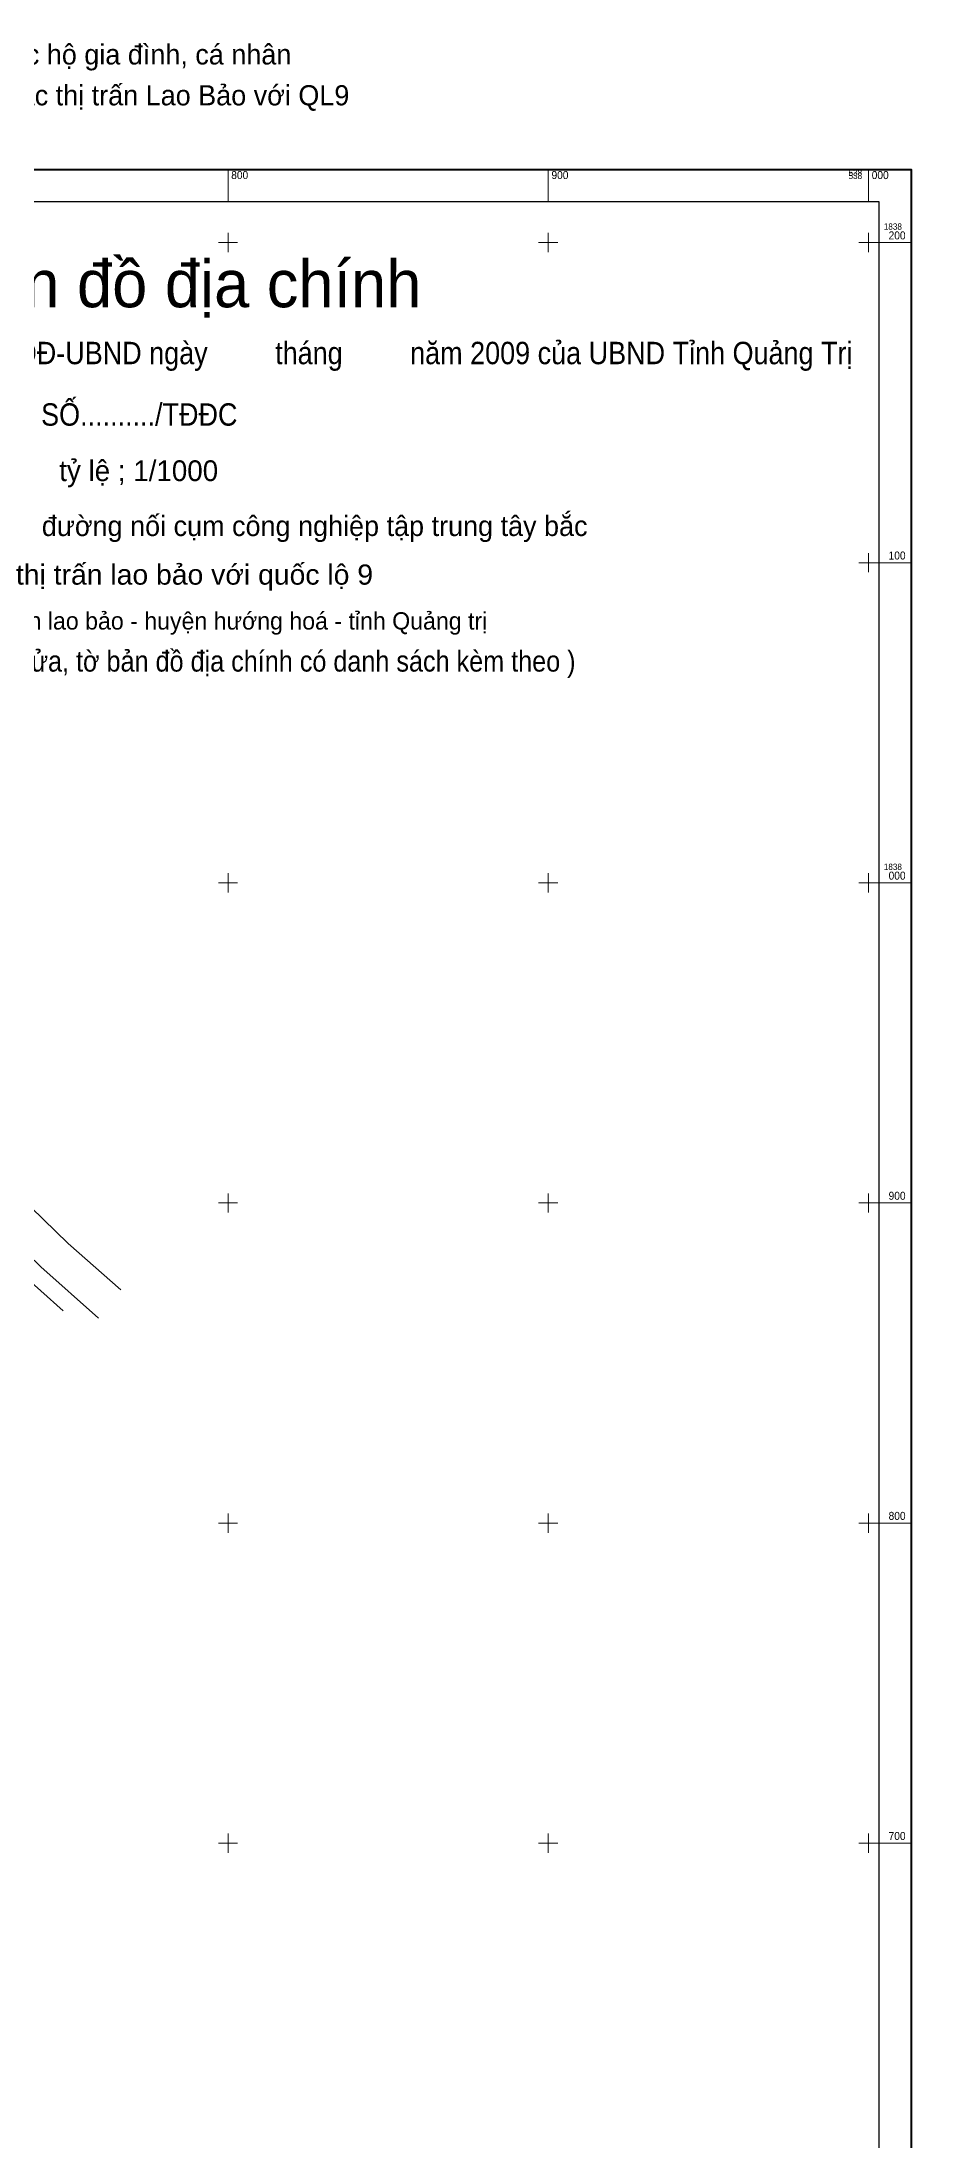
# Model space of a CAD drawing. Header units: metres. Extents: x 537201 to 538013, y 1837218 to 1838263.
# Drawn here: x 537742 to 538013, y 1837607 to 1838263 of the extents above; entities that cross this region are included whole.
import ezdxf
from ezdxf.enums import TextEntityAlignment as Align

# ---------------------------------------------------------------- set-up
doc = ezdxf.new("R2010")
doc.units = ezdxf.units.M
doc.header["$LTSCALE"] = 0.8
doc.layers.add('22', color=7, linetype='Continuous', lineweight=13)
doc.layers.add('60', color=7, linetype='Continuous', lineweight=13)

msp = doc.modelspace()

# ---------------------------------------------------------------- linework, layer by layer
at = {"layer": '22'}
for points in [[(537766.57, 1837872.83), (537750.14, 1837887.35), (537738.41, 1837898.68), (537724.69, 1837912.65), (537679.06, 1837960.29), (537641.03, 1838000.48), (537629.15, 1838013.47), (537622.85, 1838020.69), (537598.93, 1838049.5), (537559.16, 1838101.78)], [(537759.6, 1837863.98), (537741.56, 1837880.09), (537721.08, 1837899.96)], [(537748.57, 1837866.27), (537727.52, 1837885.05), (537711.54, 1837898.33), (537708.77, 1837897.06), (537702.36, 1837890.11)]]:
    msp.add_lwpolyline(points, dxfattribs=at)
at = {"layer": '60'}
for p, q in [((537800, 1838212.85), (537800, 1838222.85)), ((537900, 1838212.85), (537900, 1838222.85)), ((538000, 1838212.85), (538000, 1838222.85)), ((537800, 1838197), (537800, 1838203)), ((537900, 1838197), (537900, 1838203)), ((538000, 1838197), (538000, 1838203)), ((537797, 1838200), (537803, 1838200)), ((537897, 1838200), (537903, 1838200)), ((537997, 1838200), (538003, 1838200)), ((538003.27, 1838200), (538013.27, 1838200)), ((538000, 1838097), (538000, 1838103)), ((537997, 1838100), (538003, 1838100)), ((538003.27, 1838100), (538013.27, 1838100)), ((537797, 1838000), (537803, 1838000)), ((537800, 1837997), (537800, 1838003)), ((537897, 1838000), (537903, 1838000)), ((537900, 1837997), (537900, 1838003)), ((537997, 1838000), (538003, 1838000)), ((538000, 1837997), (538000, 1838003)), ((538003.27, 1838000), (538013.27, 1838000)), ((537797, 1837900), (537803, 1837900)), ((537800, 1837897), (537800, 1837903)), ((537897, 1837900), (537903, 1837900)), ((537900, 1837897), (537900, 1837903)), ((537997, 1837900), (538003, 1837900)), ((538000, 1837897), (538000, 1837903)), ((538003.27, 1837900), (538013.27, 1837900)), ((537800, 1837797), (537800, 1837803)), ((537900, 1837797), (537900, 1837803)), ((538000, 1837797), (538000, 1837803)), ((537797, 1837800), (537803, 1837800)), ((537897, 1837800), (537903, 1837800)), ((537997, 1837800), (538003, 1837800)), ((538003.27, 1837800), (538013.27, 1837800)), ((537797, 1837700), (537803, 1837700)), ((537800, 1837697), (537800, 1837703)), ((537897, 1837700), (537903, 1837700)), ((537900, 1837697), (537900, 1837703)), ((537997, 1837700), (538003, 1837700)), ((538000, 1837697), (538000, 1837703)), ((538003.27, 1837700), (538013.27, 1837700))]:
    msp.add_line(p, q, dxfattribs=at)
at = {"layer": '60', "lineweight": 40}
msp.add_lwpolyline([(537201.49, 1837218.97), (537201.49, 1838222.85), (538013.27, 1838222.85), (538013.27, 1837218.97)], close=True, dxfattribs=at)
at = {"layer": '60', "lineweight": 25}
msp.add_lwpolyline([(537211.49, 1837228.97), (537211.49, 1838212.85), (538003.27, 1838212.85), (538003.27, 1837228.97)], close=True, dxfattribs=at)

# ---------------------------------------------------------------- texts
at = {"layer": '22'}
for s, height, p in [('Quyết định số 736/QĐ-UBND ngày 26/10/2009 của UBND huyện về việc thu hồi đất của các hộ gia đình, cá nhân ', 6.3, (537609.5, 1838255.64)), (' để xây dựng công trình: Các tuyến đường nối cụm sản xuất công nghiệp tập trung phía tây bắc thị trấn Lao Bảo với QL9', 6.3, (537612.23, 1838242.87)), ('bản đồ địa chính ', 14.76, (537790.15, 1838179.8)), ('tỷ lệ ; 1/1000', 6.48, (537772.11, 1838125.5)), ('tên công trình : các tuyến đường nối cụm công nghiệp tập trung tây bắc', 6.3, (537778.59, 1838108.34)), ('địa điểm : thị trấn lao bảo - huyện hướng hoá - tỉnh Quảng trị', 5.4, (537783.66, 1838079.13))]:
    msp.add_text(s, height=height, dxfattribs=at).set_placement(p, align=Align.CENTER)
for s, height, width, p in [('V\\v Thu hồi đất, kèm theo Quyết định số:              /QĐ-UBND ngày         tháng         năm 2009 của UBND Tỉnh Quảng Trị', 7, 0.9, (537770.48, 1838162.01)), ('SỐ........../TĐĐC', 7, 0.9, (537772.29, 1838142.8)), ('thị trấn lao bảo với quốc lộ 9', 6.3, 1.05, (537789.53, 1838093.15)), ('( Trích đo tại các thửa, tờ bản đồ địa chính có danh sách kèm theo )', 6.534, 0.9, (537789.88, 1838065.99))]:
    msp.add_text(s, height=height, dxfattribs=dict(at, width=width)).set_placement(p, align=Align.CENTER)
at = {"layer": '60', "width": 0.95}
for s, height, p in [('800', 2.5, (537801, 1838219.85)), ('900', 2.5, (537901, 1838219.85)), ('000', 2.5, (538001, 1838219.85)), ('1838', 2, (538004.77, 1838204)), ('200', 2.5, (538006.27, 1838201)), ('100', 2.5, (538006.27, 1838101)), ('1838', 2, (538004.77, 1838004)), ('000', 2.5, (538006.27, 1838001)), ('900', 2.5, (538006.27, 1837901)), ('800', 2.5, (538006.27, 1837801)), ('700', 2.5, (538006.27, 1837701))]:
    msp.add_text(s, height=height, dxfattribs=at).set_placement(p)
for p in [(537998, 1838220.85), (537998, 1838219.85)]:
    msp.add_text('538', height=2, dxfattribs=at).set_placement(p, align=Align.RIGHT)

doc.saveas('drawing.dxf')
